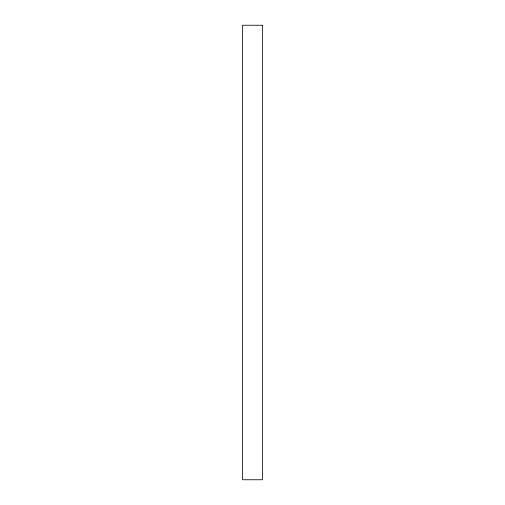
<?xml version="1.0" encoding="UTF-8"?>
<svg xmlns="http://www.w3.org/2000/svg" width="505" height="505" viewBox="0 0 505 505"><rect width="100%" height="100%" fill="white"/><g stroke="black" fill="none" stroke-linecap="round" stroke-linejoin="round"><path stroke-width="0.76" d="M262.442 25.25L242.558 25.25L242.558 479.75L262.442 479.75L262.442 25.25"/></g></svg>
